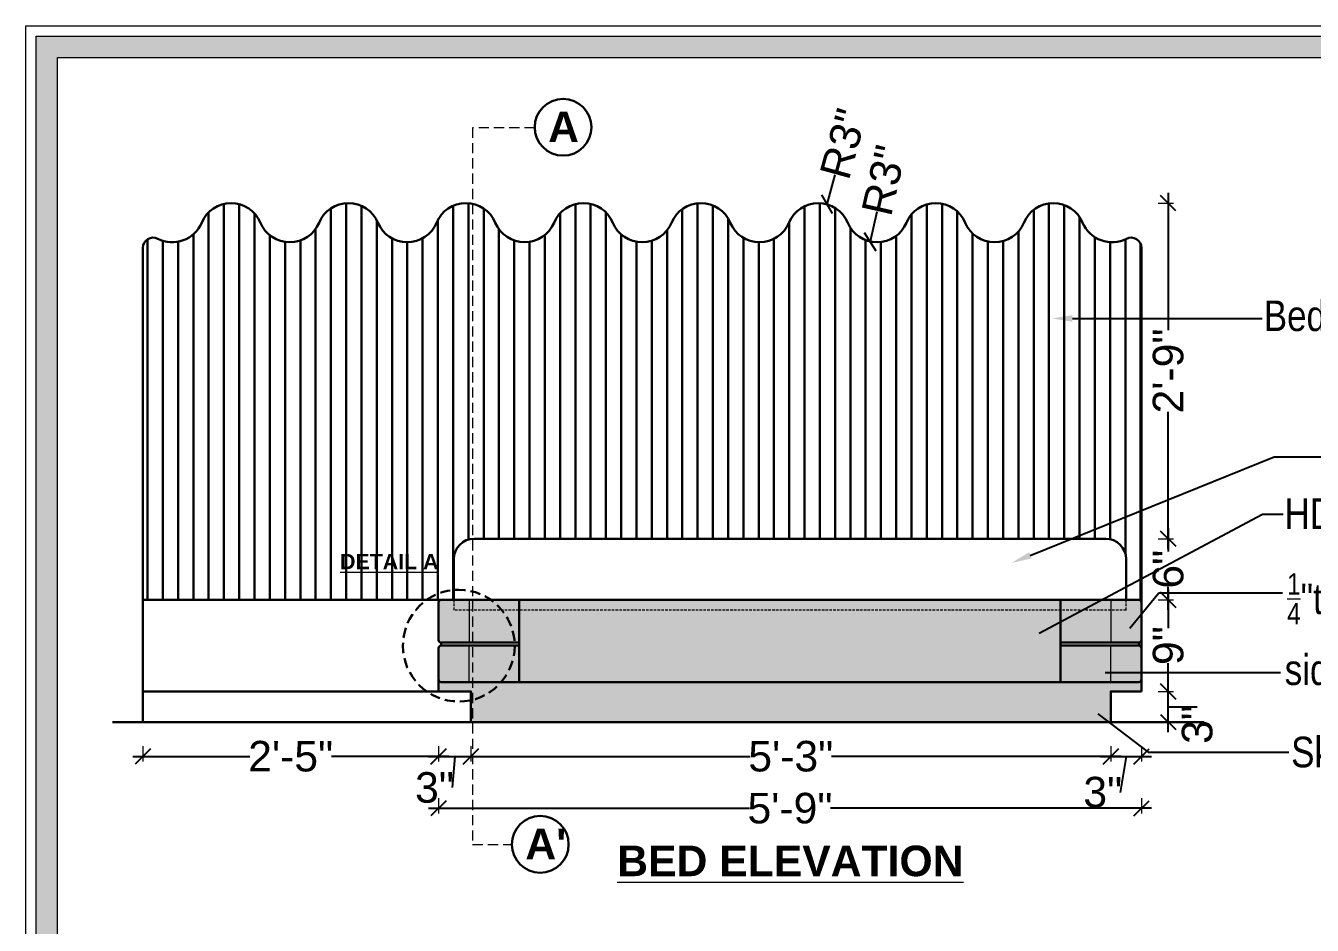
# Model space of a CAD drawing. Header units: millimetres. Extents: x 56222 to 3066687, y -650199 to -121287.
# Drawn here: x 134955.8 to 135082.2, y -182856 to -182767.6 of the extents above; entities that cross this region are included whole.
import ezdxf
from ezdxf import colors
from ezdxf.entities.mleader import LeaderData, LeaderLine
from ezdxf.math import Vec2, Vec3

# ---------------------------------------------------------------- set-up
doc = ezdxf.new("R2010")
doc.units = ezdxf.units.MM
doc.header["$MEASUREMENT"] = 0
doc.header["$PDMODE"] = 35
doc.linetypes.add('00-Floor Plan$0$DASHED', pattern=[0.75, 0.5, -0.25])
doc.linetypes.add('DASHEDX2', pattern=[1.5, 1, -0.5])
doc.layers.get('Defpoints').update_dxf_attribs({"color": 220})
doc.layers.add('AR HATCH-7', color=7, linetype='Continuous')
for name, color, linetype, lineweight in [('DIM.', 250, 'Continuous', 13), ('Dimension', 10, 'DASHEDX2', 20), ('FURNITURE', 32, 'Continuous', 9), ('FURNITURE-1', 252, 'Continuous', 13), ('Text', 7, 'Continuous', 15), ('wall', 7, 'Continuous', 30), ('XX~SLAB ( BEAM )~ ( DIM )', 7, 'Continuous', 9)]:
    doc.layers.add(name, color=color, linetype=linetype, lineweight=lineweight)
doc.styles.add('Arial', font='arial.ttf')
doc.styles.get("Standard").update_dxf_attribs({"font": 'arial.ttf', "height": 6})
doc.styles.add('style4', font='ARIALN.TTF')
doc.dimstyles.new('Archana', dxfattribs={"dimtxt": 3, "dimasz": 1.5, "dimexe": 0.5, "dimexo": 0.5, "dimgap": 0, "dimtad": 0, "dimzin": 0, "dimdsep": 46, "dimlunit": 4, "dimtxsty": 'Arial', "dimblk": 'OBLIQUE', "dimcen": 0, "dimdle": 1, "dimclrd": 1, "dimclre": 1, "dimclrt": 5, "dimadec": 0, "dimazin": 0, "dimtfac": 1, "dimtofl": 0, "dimtmove": 1, "dimatfit": 3, "dimfxl": 1, "dimfxlon": 1, "dimtolj": 1, "dimtzin": 0, "dimlwd": 25, "dimlwe": -1, "dimarcsym": 0})
pattern_1 = [(90, (-32.195, 67.096), (-1.5, 0), [])]

# ---------------------------------------------------------------- blocks, each defined once
blk = doc.blocks.new('_Oblique')
at = {"layer": 'wall', "color": 0, "lineweight": -2}
blk.add_line((-0.5, -0.5), (0.5, 0.5), dxfattribs=at)
blk = doc.blocks.new('*D539')
at = {"layer": 'Defpoints', "color": 0, "lineweight": 30, "transparency": 16777216}
for p in [(135065.38, -182833.01), (135068.02, -182833.01), (135064.59, -182836.01)]:
    blk.add_point(p, dxfattribs=at)
at = {"layer": 'FURNITURE', "color": 1, "lineweight": 25, "transparency": 16777216}
for p, q in [((135068.02, -182837.01), (135068.02, -182832.01)), ((135068.02, -182834.51), (135070.87, -182834.53))]:
    blk.add_line(p, q, dxfattribs=at)
at = {"layer": 'FURNITURE', "color": 1, "transparency": 16777216}
for p, q in [((135067.02, -182833.01), (135068.52, -182833.01)), ((135067.02, -182836.01), (135068.52, -182836.01))]:
    blk.add_line(p, q, dxfattribs=at)
at = {"layer": 'FURNITURE', "color": 1, "lineweight": 25, "transparency": 16777216, "xscale": 1.5, "yscale": 1.5, "zscale": 1.5}
for p, rotation in [((135068.02, -182833.01), 90), ((135068.02, -182836.01), 270)]:
    blk.add_blockref('_Oblique', p, dxfattribs=dict(at, rotation=rotation))
at = {"layer": 'FURNITURE', "color": 5, "lineweight": 30, "transparency": 16777216, "insert": (135070.87, -182836.25), "char_height": 3, "attachment_point": 5, "rotation": 90, "style": 'Arial'}
blk.add_mtext('\\A1;3"', dxfattribs=at)
blk = doc.blocks.new('*D540')
at = {"layer": 'Defpoints', "color": 0, "lineweight": 30, "transparency": 16777216}
for p in [(135064.37, -182824.01), (135068.02, -182824.01), (135065.38, -182833.01)]:
    blk.add_point(p, dxfattribs=at)
at = {"layer": 'FURNITURE', "color": 1, "lineweight": 25, "transparency": 16777216}
for p, q in [((135068.02, -182823.01), (135068.02, -182826.79)), ((135068.02, -182834.01), (135068.02, -182830.24))]:
    blk.add_line(p, q, dxfattribs=at)
at = {"layer": 'FURNITURE', "color": 1, "transparency": 16777216}
for p, q in [((135067.02, -182824.01), (135068.52, -182824.01)), ((135067.02, -182833.01), (135068.52, -182833.01))]:
    blk.add_line(p, q, dxfattribs=at)
at = {"layer": 'FURNITURE', "color": 1, "lineweight": 25, "transparency": 16777216, "xscale": 1.5, "yscale": 1.5, "zscale": 1.5}
for p, rotation in [((135068.02, -182824.01), 90), ((135068.02, -182833.01), 270)]:
    blk.add_blockref('_Oblique', p, dxfattribs=dict(at, rotation=rotation))
at = {"layer": 'FURNITURE', "color": 5, "lineweight": 30, "transparency": 16777216, "insert": (135068.02, -182828.51), "char_height": 3, "attachment_point": 5, "rotation": 90, "style": 'Arial'}
blk.add_mtext('\\A1;9"', dxfattribs=at)
blk = doc.blocks.new('*D541')
at = {"layer": 'Defpoints', "color": 0, "lineweight": 30, "transparency": 16777216}
for p in [(135061.88, -182818.01), (135068.02, -182818.01), (135064.37, -182824.01)]:
    blk.add_point(p, dxfattribs=at)
at = {"layer": 'FURNITURE', "color": 1, "lineweight": 25, "transparency": 16777216}
for p, q in [((135068.02, -182817.01), (135068.02, -182819.28)), ((135068.02, -182825.01), (135068.02, -182822.75))]:
    blk.add_line(p, q, dxfattribs=at)
at = {"layer": 'FURNITURE', "color": 1, "transparency": 16777216}
for p, q in [((135067.02, -182818.01), (135068.52, -182818.01)), ((135067.02, -182824.01), (135068.52, -182824.01))]:
    blk.add_line(p, q, dxfattribs=at)
at = {"layer": 'FURNITURE', "color": 1, "lineweight": 25, "transparency": 16777216, "xscale": 1.5, "yscale": 1.5, "zscale": 1.5}
for p, rotation in [((135068.02, -182818.01), 90), ((135068.02, -182824.01), 270)]:
    blk.add_blockref('_Oblique', p, dxfattribs=dict(at, rotation=rotation))
at = {"layer": 'FURNITURE', "color": 5, "lineweight": 30, "transparency": 16777216, "insert": (135068.02, -182821.01), "char_height": 3, "attachment_point": 5, "rotation": 90, "style": 'Arial'}
blk.add_mtext('\\A1;6"', dxfattribs=at)
blk = doc.blocks.new('*D542')
at = {"layer": 'Defpoints', "color": 0, "lineweight": 30, "transparency": 16777216}
for p in [(135056.73, -182785.06), (135068.02, -182785.06), (135060.04, -182818.01)]:
    blk.add_point(p, dxfattribs=at)
at = {"layer": 'FURNITURE', "color": 1, "lineweight": 25, "transparency": 16777216}
for p, q in [((135068.02, -182784.06), (135068.02, -182797.52)), ((135068.02, -182819.01), (135068.02, -182805.55))]:
    blk.add_line(p, q, dxfattribs=at)
at = {"layer": 'FURNITURE', "color": 1, "transparency": 16777216}
for p, q in [((135067.02, -182785.06), (135068.52, -182785.06)), ((135067.02, -182818.01), (135068.52, -182818.01))]:
    blk.add_line(p, q, dxfattribs=at)
at = {"layer": 'FURNITURE', "color": 1, "lineweight": 25, "transparency": 16777216, "xscale": 1.5, "yscale": 1.5, "zscale": 1.5}
for p, rotation in [((135068.02, -182785.06), 90), ((135068.02, -182818.01), 270)]:
    blk.add_blockref('_Oblique', p, dxfattribs=dict(at, rotation=rotation))
at = {"layer": 'FURNITURE', "color": 5, "lineweight": 30, "transparency": 16777216, "insert": (135068.02, -182801.54), "char_height": 3, "attachment_point": 5, "rotation": 90, "style": 'Arial'}
blk.add_mtext('\\A1;2\'-9"', dxfattribs=at)
blk = doc.blocks.new('*D544')
at = {"layer": 'Defpoints', "color": 0, "lineweight": 30, "transparency": 16777216}
for p in [(135034.49, -182785.17), (135033.66, -182788.18)]:
    blk.add_point(p, dxfattribs=at)
at = {"layer": 'FURNITURE', "color": 1, "lineweight": 25, "transparency": 16777216}
blk.add_line((135035.28, -182782.28), (135034.49, -182785.17), dxfattribs=at)
at = {"layer": 'FURNITURE', "color": 1, "lineweight": 25, "transparency": 16777216, "xscale": 1.5, "yscale": 1.5, "zscale": 1.5, "rotation": 254.6734965967077}
blk.add_blockref('_Oblique', (135034.49, -182785.17), dxfattribs=at)
at = {"layer": 'FURNITURE', "color": 5, "lineweight": 30, "transparency": 16777216, "insert": (135036.12, -182779.23), "char_height": 3, "attachment_point": 5, "rotation": 74.6735, "style": 'Arial'}
blk.add_mtext('\\A1;R3"', dxfattribs=at)
blk = doc.blocks.new('*D545')
at = {"layer": 'Defpoints', "color": 0, "lineweight": 30, "transparency": 16777216}
for p in [(135039.43, -182785.78), (135038.74, -182788.83)]:
    blk.add_point(p, dxfattribs=at)
at = {"layer": 'FURNITURE', "color": 1, "lineweight": 25, "transparency": 16777216}
blk.add_line((135039.4, -182785.9), (135038.74, -182788.83), dxfattribs=at)
at = {"layer": 'FURNITURE', "color": 1, "lineweight": 25, "transparency": 16777216, "xscale": 1.5, "yscale": 1.5, "zscale": 1.5, "rotation": 257.3179407236211}
blk.add_blockref('_Oblique', (135038.74, -182788.83), dxfattribs=at)
at = {"layer": 'FURNITURE', "color": 5, "lineweight": 30, "transparency": 16777216, "insert": (135040.1, -182782.82), "char_height": 3, "attachment_point": 5, "rotation": 77.3179, "style": 'Arial'}
blk.add_mtext('\\A1;R3"', dxfattribs=at)
blk = doc.blocks.new('*D559')
at = {"layer": 'Defpoints', "color": 0, "lineweight": 30, "transparency": 16777216}
for p in [(134996.38, -182833.01), (134967.35, -182836.01), (134996.38, -182839.39)]:
    blk.add_point(p, dxfattribs=at)
at = {"layer": 'FURNITURE', "color": 1, "transparency": 16777216}
for p, q in [((134967.35, -182838.39), (134967.35, -182839.89)), ((134996.38, -182838.39), (134996.38, -182839.89))]:
    blk.add_line(p, q, dxfattribs=at)
at = {"layer": 'FURNITURE', "color": 1, "lineweight": 25, "transparency": 16777216}
for p, q in [((134966.35, -182839.39), (134977.85, -182839.39)), ((134997.38, -182839.39), (134985.88, -182839.39))]:
    blk.add_line(p, q, dxfattribs=at)
at = {"layer": 'FURNITURE', "color": 1, "lineweight": 25, "transparency": 16777216, "xscale": 1.5, "yscale": 1.5, "zscale": 1.5, "rotation": 180}
blk.add_blockref('_Oblique', (134967.35, -182839.39), dxfattribs=at)
at = {"layer": 'FURNITURE', "color": 1, "lineweight": 25, "transparency": 16777216, "xscale": 1.5, "yscale": 1.5, "zscale": 1.5}
blk.add_blockref('_Oblique', (134996.38, -182839.39), dxfattribs=at)
at = {"layer": 'FURNITURE', "color": 5, "lineweight": 30, "transparency": 16777216, "insert": (134981.86, -182839.39), "char_height": 3, "attachment_point": 5, "style": 'Arial'}
blk.add_mtext('\\A1;2\'-5"', dxfattribs=at)
blk = doc.blocks.new('*D560')
at = {"layer": 'Defpoints', "color": 0, "lineweight": 30, "transparency": 16777216}
for p in [(134999.55, -182836.01), (135062.38, -182836.01), (135062.38, -182839.39)]:
    blk.add_point(p, dxfattribs=at)
at = {"layer": 'FURNITURE', "color": 1, "transparency": 16777216}
for p, q in [((134999.55, -182838.39), (134999.55, -182839.89)), ((135062.38, -182838.39), (135062.38, -182839.89))]:
    blk.add_line(p, q, dxfattribs=at)
at = {"layer": 'FURNITURE', "color": 1, "lineweight": 25, "transparency": 16777216}
for p, q in [((134998.55, -182839.39), (135026.98, -182839.39)), ((135063.38, -182839.39), (135034.95, -182839.39))]:
    blk.add_line(p, q, dxfattribs=at)
at = {"layer": 'FURNITURE', "color": 1, "lineweight": 25, "transparency": 16777216, "xscale": 1.5, "yscale": 1.5, "zscale": 1.5, "rotation": 180}
blk.add_blockref('_Oblique', (134999.55, -182839.39), dxfattribs=at)
at = {"layer": 'FURNITURE', "color": 1, "lineweight": 25, "transparency": 16777216, "xscale": 1.5, "yscale": 1.5, "zscale": 1.5}
blk.add_blockref('_Oblique', (135062.38, -182839.39), dxfattribs=at)
at = {"layer": 'FURNITURE', "color": 5, "lineweight": 30, "transparency": 16777216, "insert": (135030.96, -182839.39), "char_height": 3, "attachment_point": 5, "style": 'Arial'}
blk.add_mtext('\\A1;5\'-3"', dxfattribs=at)
blk = doc.blocks.new('*D561')
at = {"layer": 'Defpoints', "color": 0, "lineweight": 30, "transparency": 16777216}
for p in [(135065.38, -182833.01), (135062.38, -182836.01), (135065.38, -182839.39)]:
    blk.add_point(p, dxfattribs=at)
at = {"layer": 'FURNITURE', "color": 1, "transparency": 16777216}
for p, q in [((135062.38, -182838.39), (135062.38, -182839.89)), ((135065.38, -182838.39), (135065.38, -182839.89))]:
    blk.add_line(p, q, dxfattribs=at)
at = {"layer": 'FURNITURE', "color": 1, "lineweight": 25, "transparency": 16777216}
for p, q in [((135061.38, -182839.39), (135066.38, -182839.39)), ((135063.88, -182839.39), (135063.31, -182842.92))]:
    blk.add_line(p, q, dxfattribs=at)
at = {"layer": 'FURNITURE', "color": 1, "lineweight": 25, "transparency": 16777216, "xscale": 1.5, "yscale": 1.5, "zscale": 1.5, "rotation": 180}
blk.add_blockref('_Oblique', (135062.38, -182839.39), dxfattribs=at)
at = {"layer": 'FURNITURE', "color": 1, "lineweight": 25, "transparency": 16777216, "xscale": 1.5, "yscale": 1.5, "zscale": 1.5}
blk.add_blockref('_Oblique', (135065.38, -182839.39), dxfattribs=at)
at = {"layer": 'FURNITURE', "color": 5, "lineweight": 30, "transparency": 16777216, "insert": (135061.59, -182842.92), "char_height": 3, "attachment_point": 5, "style": 'Arial'}
blk.add_mtext('\\A1;3"', dxfattribs=at)
blk = doc.blocks.new('*D562')
at = {"layer": 'Defpoints', "color": 0, "lineweight": 30, "transparency": 16777216}
for p in [(134996.38, -182833.01), (134999.55, -182833.01), (134999.55, -182839.39)]:
    blk.add_point(p, dxfattribs=at)
at = {"layer": 'FURNITURE', "color": 1, "transparency": 16777216}
for p, q in [((134996.38, -182838.39), (134996.38, -182839.89)), ((134999.55, -182838.39), (134999.55, -182839.89))]:
    blk.add_line(p, q, dxfattribs=at)
at = {"layer": 'FURNITURE', "color": 1, "lineweight": 25, "transparency": 16777216}
for p, q in [((134995.38, -182839.39), (135000.55, -182839.39)), ((134997.96, -182839.39), (134997.7, -182842.46))]:
    blk.add_line(p, q, dxfattribs=at)
at = {"layer": 'FURNITURE', "color": 1, "lineweight": 25, "transparency": 16777216, "xscale": 1.5, "yscale": 1.5, "zscale": 1.5, "rotation": 180}
blk.add_blockref('_Oblique', (134996.38, -182839.39), dxfattribs=at)
at = {"layer": 'FURNITURE', "color": 1, "lineweight": 25, "transparency": 16777216, "xscale": 1.5, "yscale": 1.5, "zscale": 1.5}
blk.add_blockref('_Oblique', (134999.55, -182839.39), dxfattribs=at)
at = {"layer": 'FURNITURE', "color": 5, "lineweight": 30, "transparency": 16777216, "insert": (134995.98, -182842.46), "char_height": 3, "attachment_point": 5, "style": 'Arial'}
blk.add_mtext('\\A1;3"', dxfattribs=at)
blk = doc.blocks.new('*D563')
at = {"layer": 'Defpoints', "color": 0, "lineweight": 30, "transparency": 16777216}
for p in [(134996.38, -182833.01), (135065.38, -182833.01), (135065.38, -182844.49)]:
    blk.add_point(p, dxfattribs=at)
at = {"layer": 'FURNITURE', "color": 1, "transparency": 16777216}
for p, q in [((134996.38, -182843.49), (134996.38, -182844.99)), ((135065.38, -182843.49), (135065.38, -182844.99))]:
    blk.add_line(p, q, dxfattribs=at)
at = {"layer": 'FURNITURE', "color": 1, "lineweight": 25, "transparency": 16777216}
for p, q in [((134995.38, -182844.49), (135026.89, -182844.49)), ((135066.38, -182844.49), (135034.86, -182844.49))]:
    blk.add_line(p, q, dxfattribs=at)
at = {"layer": 'FURNITURE', "color": 1, "lineweight": 25, "transparency": 16777216, "xscale": 1.5, "yscale": 1.5, "zscale": 1.5, "rotation": 180}
blk.add_blockref('_Oblique', (134996.38, -182844.49), dxfattribs=at)
at = {"layer": 'FURNITURE', "color": 1, "lineweight": 25, "transparency": 16777216, "xscale": 1.5, "yscale": 1.5, "zscale": 1.5}
blk.add_blockref('_Oblique', (135065.38, -182844.49), dxfattribs=at)
at = {"layer": 'FURNITURE', "color": 5, "lineweight": 30, "transparency": 16777216, "insert": (135030.88, -182844.49), "char_height": 3, "attachment_point": 5, "style": 'Arial'}
blk.add_mtext('\\A1;5\'-9"', dxfattribs=at)

msp = doc.modelspace()

# ---------------------------------------------------------------- hatches: boundary and pattern name
at = {"layer": 'AR HATCH-7', "lineweight": 30, "true_color": 0xd7ebd2}
h = msp.add_hatch(dxfattribs=at)
h.set_pattern_fill('ANSI31', color=254, scale=12, angle=45)
h.set_pattern_definition(pattern_1)
h.paths.add_polyline_path([(135065.377, -182789.446, 0.5610221), (135063.92, -182788.557, -0.4376879), (135059.611, -182786.979, 0.6666667), (135053.844, -182786.979, -0.6666667), (135048.078, -182786.979, 0.6666667), (135042.312, -182786.979, -0.6666667), (135036.546, -182786.979, 0.6666667), (135030.78, -182786.979, -0.6666667), (135025.014, -182786.979, 0.6666667), (135019.248, -182786.979, -0.6666667), (135013.481, -182786.979, 0.6666667), (135007.715, -182786.979, -0.6666667), (135001.949, -182786.979, 0.6666667), (134996.183, -182786.979, -0.6666667), (134990.417, -182786.979, 0.6666667), (134984.651, -182786.979, -0.6666667), (134978.885, -182786.979, 0.6666667), (134973.119, -182786.979, -0.4376879), (134968.809, -182788.557, 0.5610219), (134967.352, -182789.446), (134967.352, -182824.015), (134996.377, -182824.015), (134996.377, -182824.265, -0.4142136), (134996.627, -182824.015), (134997.877, -182824.015), (134997.877, -182822.765), (134968.852, -182822.765), (134968.852, -182802.905, -0.4142136), (134977.852, -182793.905), (135054.877, -182793.905, -0.4142136), (135063.877, -182802.905), (135063.877, -182824.015), (135065.127, -182824.015, -0.4142136), (135065.377, -182824.265), (135065.377, -182798.949)])
at = {"layer": 'AR HATCH-7', "lineweight": 30}
h = msp.add_hatch(dxfattribs=at)
h.set_pattern_fill('AR-CONC', color=3, angle=135)
h.set_pattern_definition([(185, (327.253, 273.6285), (-4.62807079, 5.51551999), [0.75, -8.25]), (130, (327.253, 273.6285), (-4.3376815, -6.29992167), [0.6, -6.6]), (235.4514445, (326.867, 274.088), (-8.96575221, -0.78440164), [0.63740192, -7.01142112]), (181.1842, (325.839, 272.214), (-6.37613776, 8.71693388), [1.125, -12.375]), (231.6356355, (325.307, 272.941), (-13.4971167, -0.2790007), [0.9561034, -10.5171376]), (126.184164, (325.839, 272.214), (-13.4971167, -0.2790007), [0.9, -9.9]), (156, (325.485, 273.275), (-1.37382476, 7.06771572), [0.75, -8.25]), (101, (325.485, 273.275), (-6.84808435, -3.40708593), [0.6, -6.6]), (206.4514447, (325.3706, 273.864), (-8.22190906, 3.66062975), [0.6374019, -7.01142112]), (172.5, (327.2528, 273.6285), (-2.439898176, -2.267931853), [0, -6.52, 0, -6.7, 0, -6.625]), (142.5, (327.253, 273.6285), (-4.6490945, -0.92872942), [0, -3.82, 0, -6.37, 0, -2.525]), (102.5, (328.8297, 272.0517), (-3.615207618, 3.934181673), [0, -2.5, 0, -7.8, 0, -10.35]), (92.5, (329.537, 271.3446), (-4.83159807, 3.41589983), [0, -3.25, 0, -5.18, 0, -7.35])])
h.paths.add_polyline_path([(134988.657, -182785.569), (134987.843, -182785.569), (134987.843, -182786.385), (134988.657, -182786.385)])
h.paths.add_polyline_path([(135133.969, -182785.079), (135133.155, -182785.079), (135133.155, -182785.895), (135133.969, -182785.895)])
at = {"layer": 'AR HATCH-7', "lineweight": 30, "true_color": 0xd7ebd2}
h = msp.add_hatch(dxfattribs=at)
h.set_pattern_fill('ANSI31', color=254, scale=12, angle=45)
h.set_pattern_definition(pattern_1)
h.paths.add_polyline_path([(135063.877, -182802.905, 0.4142136), (135054.877, -182793.905), (134977.852, -182793.905, 0.4142136), (134968.852, -182802.905), (134968.852, -182822.765), (134997.877, -182822.765), (134997.877, -182820.015, -0.4142136), (134999.877, -182818.015), (135061.877, -182818.015, -0.4142136), (135063.877, -182820.015)])
at = {"layer": 'AR HATCH-7', "lineweight": 30, "true_color": 0xb5af9b}
h = msp.add_hatch(color=253, dxfattribs=at)
h.dxf.hatch_style = 1
h.paths.add_polyline_path([(134999.377, -182824.015), (134996.627, -182824.015, 0.4142136), (134996.377, -182824.265), (134996.377, -182827.965, 0.4142136), (134996.627, -182828.215), (134999.377, -182828.215)])
h.paths.add_polyline_path([(135004.306, -182824.015), (134999.377, -182824.015), (134999.377, -182828.215), (135004.306, -182828.215)])
h.paths.add_polyline_path([(135004.306, -182828.515), (134999.377, -182828.515), (134999.377, -182832.096), (135004.306, -182832.096)], flags=17)
h.paths.add_polyline_path([(134999.377, -182828.515), (134996.627, -182828.515, 0.4142136), (134996.377, -182828.765), (134996.377, -182831.846, 0.4142136), (134996.627, -182832.096), (134999.377, -182832.096)], flags=17)
h.paths.add_polyline_path([(135062.377, -182824.015), (135057.448, -182824.015), (135057.448, -182828.215), (135062.377, -182828.215)])
h.paths.add_polyline_path([(135065.377, -182824.265, 0.4142136), (135065.127, -182824.015), (135062.377, -182824.015), (135062.377, -182828.215), (135065.127, -182828.215, 0.4142136), (135065.377, -182827.965)])
h.paths.add_polyline_path([(135062.377, -182828.515), (135057.448, -182828.515), (135057.448, -182832.096), (135062.377, -182832.096)], flags=17)
h.paths.add_polyline_path([(135065.377, -182827.965, -0.4142136), (135065.127, -182828.215), (135065.127, -182828.515), (135062.377, -182828.515), (135062.377, -182832.096), (134996.627, -182832.096, -0.4142136), (134996.377, -182831.846), (134996.377, -182833.015), (135065.377, -182833.015)])
at = {"layer": 'AR HATCH-7', "lineweight": 30, "true_color": 0xd7ebd2}
h = msp.add_hatch(color=254, dxfattribs=at)
h.dxf.hatch_style = 1
h.paths.add_polyline_path([(135057.448, -182824.015), (135004.306, -182824.015), (135004.306, -182832.096), (135057.448, -182832.096)])
at = {"layer": 'AR HATCH-7', "lineweight": 30, "true_color": 0xb5af9b}
h = msp.add_hatch(color=253, dxfattribs=at)
h.dxf.hatch_style = 1
h.paths.add_polyline_path([(135062.377, -182833.015), (134999.551, -182833.015), (134999.551, -182836.015), (135062.377, -182836.015)])
at = {"layer": 'Dimension', "linetype": 'Continuous', "true_color": 0xd39e00}
h = msp.add_hatch(color=42, dxfattribs=at)
h.paths.add_polyline_path([(134956.886, -182768.677), (134956.886, -182977.381), (135253.393, -182977.381), (135253.393, -182768.677)])
h.paths.add_polyline_path([(134958.967, -182770.758), (135251.312, -182770.758), (135251.312, -182975.3), (134958.967, -182975.3)], flags=16)

# ---------------------------------------------------------------- linework, layer by layer
at = {"layer": 'Dimension', "color": 42, "linetype": 'Continuous', "true_color": 0xd39e00}
for points in [[(134955.846, -182767.636), (135254.434, -182767.636), (135254.434, -182978.421), (134955.846, -182978.421)], [(134956.886, -182768.677), (135253.393, -182768.677), (135253.393, -182977.381), (134956.886, -182977.381)], [(134958.967, -182770.758), (135251.312, -182770.758), (135251.312, -182975.3), (134958.967, -182975.3)]]:
    msp.add_lwpolyline(points, close=True, dxfattribs=at)
at = {"layer": 'FURNITURE', "lineweight": 30}
for p, q in [((134967.352, -182789.446), (134967.352, -182836.015)), ((135065.377, -182789.446), (135065.377, -182825.015)), ((134997.877, -182824.015, 0), (134967.352, -182824.015)), ((134996.377, -182831.846, 0.001), (134996.377, -182833.015, 0.001)), ((135065.377, -182831.846, 0), (135065.377, -182833.015)), ((134967.352, -182833.015), (134999.551, -182833.015))]:
    msp.add_line(p, q, dxfattribs=at)
at = {"layer": 'FURNITURE', "lineweight": 30, "ltscale": 0.5}
for p, q in [((135061.877, -182818.015), (134999.877, -182818.015)), ((134997.877, -182820.015, 0), (134997.877, -182824.015, 0)), ((135063.877, -182820.015, 0), (135063.877, -182824.015, 0)), ((134996.377, -182824.265), (134996.377, -182827.965)), ((135065.127, -182824.015), (134996.627, -182824.015)), ((135004.306, -182824.015), (135004.306, -182832.096, 0)), ((135057.448, -182824.015), (135057.448, -182832.096, 0)), ((135065.377, -182824.265), (135065.377, -182827.965)), ((135004.306, -182828.215), (134996.627, -182828.215)), ((134996.627, -182828.215), (134996.627, -182828.515)), ((135004.306, -182828.515), (134996.627, -182828.515)), ((135057.448, -182828.215), (135065.127, -182828.215)), ((135057.448, -182828.515), (135065.127, -182828.515)), ((135065.127, -182828.215), (135065.127, -182828.515)), ((134996.377, -182831.846, 0), (134996.377, -182828.765)), ((135065.377, -182831.846, 0), (135065.377, -182828.765, 0)), ((135065.127, -182832.096, 0), (134996.627, -182832.096)), ((134999.551, -182836.015), (135062.377, -182836.015))]:
    msp.add_line(p, q, dxfattribs=at)
at = {"layer": 'FURNITURE', "linetype": '00-Floor Plan$0$DASHED', "lineweight": 5, "ltscale": 0.5}
for p, q in [((134997.877, -182824.015, 0), (134997.877, -182825.015)), ((135063.877, -182825.015), (135063.877, -182824.015)), ((135063.877, -182825.015), (134997.877, -182825.015))]:
    msp.add_line(p, q, dxfattribs=at)
at = {"layer": 'FURNITURE', "lineweight": 5, "ltscale": 0.5}
for p, q in [((134999.377, -182824.015), (134999.377, -182828.215)), ((135062.377, -182824.015), (135062.377, -182828.215)), ((134999.377, -182832.096, 0), (134999.377, -182828.515)), ((135062.377, -182832.096, 0), (135062.377, -182828.515))]:
    msp.add_line(p, q, dxfattribs=at)
at = {"layer": 'FURNITURE', "lineweight": 30}
msp.add_lwpolyline([(135059.611, -182786.979, 0.6666667), (135053.844, -182786.979, -0.6666667), (135048.078, -182786.979, 0.6666667), (135042.312, -182786.979, -0.6666667), (135036.546, -182786.979, 0.6666667), (135030.78, -182786.979, -0.6666667), (135025.014, -182786.979, 0.6666667), (135019.248, -182786.979, -0.6666667), (135013.481, -182786.979, 0.6666667), (135007.715, -182786.979, -0.6666667), (135001.949, -182786.979, 0.6666667), (134996.183, -182786.979, -0.6666667), (134990.417, -182786.979, 0.6666667), (134984.651, -182786.979, -0.6666667), (134978.885, -182786.979, 0.6666667), (134973.119, -182786.979, -0.4376879), (134968.809, -182788.557)], format="xyb", dxfattribs=at)
msp.add_lwpolyline([(135065.377, -182833.015), (135065.377, -182798.949)], dxfattribs=at)
at = {"layer": 'FURNITURE', "lineweight": 30, "ltscale": 0.5}
for points in [[(134999.551, -182836.015), (134999.551, -182833.015), (134996.377, -182833.015)], [(135062.377, -182836.015), (135062.377, -182833.015), (135065.377, -182833.015)]]:
    msp.add_lwpolyline(points, dxfattribs=at)
at = {"layer": 'FURNITURE', "color": 1, "linetype": 'DASHEDX2', "lineweight": 30}
msp.add_circle((134998.364, -182828.515), 5.486, dxfattribs=at)
at = {"layer": 'FURNITURE', "lineweight": 30}
for centre, radius, start, end in [((135062.494, -182785.778), 3.123, 202.61986, 297.17351), ((134968.352, -182789.446), 1, 62.82649, 180), ((135064.377, -182789.446), 1, 0, 117.17351)]:
    msp.add_arc(centre, radius, start, end, dxfattribs=at)
at = {"layer": 'FURNITURE', "lineweight": 30, "ltscale": 0.5}
for centre, radius, start, end in [((134999.877, -182820.015, 0), 2, 90, 180), ((135061.877, -182820.015), 2, 0, 90), ((134996.627, -182824.265), 0.25, 90, 180), ((135065.127, -182824.265), 0.25, 0, 90), ((134996.627, -182827.965), 0.25, 180, 270), ((134996.627, -182828.765, 0), 0.25, 90, 180), ((135065.127, -182827.965), 0.25, 270, 0), ((134996.627, -182831.846, 0.001), 0.25, 180, 270)]:
    msp.add_arc(centre, radius, start, end, dxfattribs=at)
at = {"layer": 'FURNITURE', "lineweight": 30, "ltscale": 0.5, "extrusion": (-6.84769e-20, 1.86557e-08, 1)}
msp.add_arc((135065.127, -182828.765, -0.003), 0.25, 0, 90, dxfattribs=at)
at = {"layer": 'FURNITURE', "lineweight": 30, "ltscale": 0.5, "extrusion": (-7.30542e-10, 1.86557e-08, 1)}
msp.add_arc((135065.127, -182831.846, -0.004), 0.25, 270, 0, dxfattribs=at)
at = {"layer": 'FURNITURE-1', "color": 251, "linetype": 'DASHEDX2', "true_color": 0x636466}
msp.add_lwpolyline([(135005.817, -182777.657), (134999.715, -182777.657), (134999.715, -182848.046), (135003.578, -182848.046)], dxfattribs=at)
at = {"layer": 'FURNITURE-1', "color": 1, "linetype": 'ByBlock', "lineweight": 30}
for centre in [(135008.602, -182777.609), (135006.363, -182848.027)]:
    msp.add_circle(centre, 2.785, dxfattribs=at)
at = {"layer": 'XX~SLAB ( BEAM )~ ( DIM )', "lineweight": 30}
msp.add_line((134964.359, -182836.015), (135071.556, -182836.015), dxfattribs=at)

# ---------------------------------------------------------------- texts
at = {"layer": 'DIM.', "color": 1, "attachment_point": 1}
for s, width, gutter_width, insert, char_height in [('{\\fArial|b1|i0|c0|p34;A}', 81.87572, 1.128, (135007.137, -182776.071, -2.248), 3), ('{\\fArial|b1|i0|c0|p34;\\LDETAIL A}', 111.55884, 1, (134986.707, -182819.504), 1.5), ("{\\fArial|b1|i0|c0|p34;A'}", 81.87572, 1.128, (135004.898, -182846.489, -2.248), 3), ('{\\fArial|b1|i0|c0|p34;\\LBED ELEVATION}', 111.55884, 1, (135013.921, -182848.154), 3)]:
    msp.add_mtext_dynamic_manual_height_columns(s, width=width, gutter_width=gutter_width, heights=[0], dxfattribs=dict(at, insert=insert, char_height=char_height))

# ---------------------------------------------------------------- dimensions: what is measured, and where the dimension line sits
at = {"layer": 'FURNITURE', "lineweight": 30}
dim = msp.add_radius_dim(center=(135033.663, -182788.181), mpoint=(135034.488, -182785.168), dimstyle='Archana', override={"dimdec": 0}, dxfattribs=at)
dim.commit()
dim.dimension.update_dxf_attribs({"geometry": '*D544', "text_midpoint": (135036.117, -182779.228)})
dim = msp.add_radius_dim(center=(135039.429, -182785.778), mpoint=(135038.743, -182788.825), dimstyle='Archana', override={"dimdec": 0}, dxfattribs=at)
dim.commit()
dim.dimension.update_dxf_attribs({"geometry": '*D545', "text_midpoint": (135040.096, -182782.816), "dimtype": 164})
for base, p1, p2, picture, middle in [((135068.022, -182785.057), (135060.044, -182818.015), (135056.727, -182785.057), '*D542', (135068.022, -182801.536)), ((135068.022, -182818.015), (135064.368, -182824.015), (135061.877, -182818.015), '*D541', (135068.022, -182821.015)), ((135068.022, -182824.015), (135065.377, -182833.015), (135064.368, -182824.015), '*D540', (135068.022, -182828.515))]:
    dim = msp.add_linear_dim(base=base, p1=p1, p2=p2, angle=90, dimstyle='Archana', dxfattribs=at)
    dim.commit()
    dim.dimension.update_dxf_attribs({"geometry": picture, "text_midpoint": middle})
dim = msp.add_linear_dim(base=(135068.022, -182833.015), p1=(135064.585, -182836.015), p2=(135065.377, -182833.015), angle=90, dimstyle='Archana', dxfattribs=at)
dim.commit()
dim.dimension.update_dxf_attribs({"geometry": '*D539', "text_midpoint": (135070.865, -182834.527), "dimtype": 160})
for base, p1, p2, picture, middle in [((134996.377, -182839.393), (134967.352, -182836.015), (134996.377, -182833.015), '*D559', (134981.865, -182839.393)), ((135065.377, -182844.485), (134996.377, -182833.015), (135065.377, -182833.015), '*D563', (135030.877, -182844.485)), ((135062.377, -182839.393), (134999.551, -182836.015), (135062.377, -182836.015), '*D560', (135030.964, -182839.393))]:
    dim = msp.add_linear_dim(base=base, p1=p1, p2=p2, dimstyle='Archana', override={"dimdec": 0}, dxfattribs=at)
    dim.commit()
    dim.dimension.update_dxf_attribs({"geometry": picture, "text_midpoint": middle})
for base, p1, p2, picture, middle in [((134999.551, -182839.393), (134996.377, -182833.015), (134999.551, -182833.015), '*D562', (134997.705, -182842.464)), ((135065.377, -182839.393), (135062.377, -182836.015), (135065.377, -182833.015), '*D561', (135063.311, -182842.921))]:
    dim = msp.add_linear_dim(base=base, p1=p1, p2=p2, dimstyle='Archana', override={"dimdec": 0}, dxfattribs=at)
    dim.commit()
    dim.dimension.update_dxf_attribs({"geometry": picture, "text_midpoint": middle, "dimtype": 160})

# ---------------------------------------------------------------- leaders
at = {"layer": 'Text', "color": 1, "lineweight": 0, "ltscale": 20}
ml = msp.add_multileader_mtext('Standard', dxfattribs=at)
ml.set_content('Bed back_cusion', color=1, style='style4')
ml.set_leader_properties()
ml.build(insert=Vec2(0, 0))
ml.multileader.update_dxf_attribs({"dogleg_length": 2.025, "arrow_head_size": 2})
ctx = ml.context
ctx.base_point, ctx.char_height, ctx.arrow_head_size, ctx.landing_gap_size, ctx.plane_origin = Vec3(135077.238, -182796.382), 3, 2, 0.4, Vec3(135007.523, -182796.382)
ctx.text_align_type = 1
notes = []
notes.append((ctx, [(0, (1, 1, 0), (135069.879, -182796.382), (1, 0), 7.358, [(0, [(135056.6, -182796.382)], 0, [])])]))
ctx.mtext.insert, ctx.mtext.alignment = Vec3(135090.479, -182794.62), 2
ml = msp.add_multileader_mtext('Standard', dxfattribs=at)
ml.set_content('Mattress', color=1, style='style4')
ml.set_leader_properties()
ml.build(insert=Vec2(0, 0))
ml.multileader.update_dxf_attribs({"dogleg_length": 2.025, "arrow_head_size": 2})
ctx = ml.context
ctx.base_point, ctx.char_height, ctx.arrow_head_size, ctx.landing_gap_size, ctx.plane_origin = Vec3(135084.809, -182809.971), 3, 2, 0.4, Vec3(135007.722, -182820.398)
notes.append((ctx, [(0, (1, 1, 0), (135078.41, -182809.971), (1, 0), 6.399, [(0, [(135052.619, -182820.398)], 0, [])])]))
ctx.mtext.insert = Vec3(135085.209, -182808.446)
ml = msp.add_multileader_mtext('Standard', dxfattribs=at)
ml.set_content('\\A1;{\\H1x;HDF+ PU finish}', color=1, style='style4')
ml.set_leader_properties()
ml.build(insert=Vec2(0, 0))
ml.multileader.update_dxf_attribs({"dogleg_length": 2.025, "arrow_head_size": 2})
ctx = ml.context
ctx.base_point, ctx.char_height, ctx.arrow_head_size, ctx.landing_gap_size, ctx.plane_origin = Vec3(135079.287, -182815.588), 3, 2, 0.4, Vec3(135007.722, -182818.979)
ctx.text_align_type = 1
notes.append((ctx, [(0, (1, 1, 0), (135077.262, -182815.588), (1, 0), 2.025, [(0, [(135053.57, -182828.215)], 0, [])])]))
ctx.mtext.insert, ctx.mtext.alignment = Vec3(135091.324, -182814.062), 2
ml = msp.add_multileader_mtext('Standard', dxfattribs=at)
ml.set_content('\\A1;{\\H0.7x;\\S1/4;\\H1.42857x;"thk. groove in hdf }', color=1, style='style4')
ml.set_leader_properties()
ml.build(insert=Vec2(0, 0))
ml.multileader.update_dxf_attribs({"dogleg_length": 2.025, "arrow_head_size": 2})
ctx = ml.context
ctx.base_point, ctx.char_height, ctx.arrow_head_size, ctx.landing_gap_size, ctx.plane_origin = Vec3(135079.227, -182823.338), 3, 2, 0.4, Vec3(135007.722, -182826.288)
ctx.text_align_type = 1
notes.append((ctx, [(0, (1, 1, 0), (135067.089, -182823.338), (1, 0), 12.137, [(0, [(135062.983, -182828.343)], 0, [])])]))
ctx.mtext.insert, ctx.mtext.alignment = Vec3(135094.14, -182821.397), 2
ml = msp.add_multileader_mtext('Standard', dxfattribs=at)
ml.set_content('side_veneer finish', color=1, style='style4')
ml.set_leader_properties()
ml.build(insert=Vec2(0, 0))
ml.multileader.update_dxf_attribs({"dogleg_length": 2.025, "arrow_head_size": 2})
ctx = ml.context
ctx.base_point, ctx.char_height, ctx.arrow_head_size, ctx.landing_gap_size, ctx.plane_origin = Vec3(135079.051, -182831.139), 3, 2, 0.4, Vec3(135007.695, -182831.139)
notes.append((ctx, [(0, (1, 1, 0), (135070.052, -182831.139), (1, 0), 8.999, [(0, [(135059.809, -182831.139)], 0, [])])]))
ctx.mtext.insert = Vec3(135079.451, -182829.377)
ml = msp.add_multileader_mtext('Standard', dxfattribs=at)
ml.set_content('Skirting_ply+\\Pveneer', color=1, style='style4')
ml.set_leader_properties()
ml.build(insert=Vec2(0, 0))
ml.multileader.update_dxf_attribs({"dogleg_length": 2.025, "arrow_head_size": 2})
ctx = ml.context
ctx.base_point, ctx.char_height, ctx.arrow_head_size, ctx.landing_gap_size, ctx.plane_origin = Vec3(135079.855, -182838.984), 3, 2, 0.4, Vec3(135012.773, -182836.544)
ctx.text_align_type = 1
notes.append((ctx, [(0, (1, 1, 0), (135066.059, -182838.984), (1, 0), 13.796, [(0, [(135059.501, -182833.983)], 0, [])])]))
ctx.mtext.insert, ctx.mtext.alignment = Vec3(135089.966, -182837.46), 2
for ctx, leaders in notes:
    for number, flags, end, landing, length, lines in leaders:
        leader = LeaderData()
        leader.index, (leader.has_last_leader_line, leader.has_dogleg_vector, leader.attachment_direction) = number, flags
        leader.last_leader_point, leader.dogleg_vector, leader.dogleg_length = Vec3(end), Vec3(landing), length
        for number, points, colour, breaks in lines:
            line = LeaderLine()
            line.index, line.vertices, line.color, line.breaks = number, Vec3.list(points), colors.encode_raw_color(colour), breaks
            leader.lines.append(line)
        ctx.leaders.append(leader)

doc.saveas('drawing.dxf')
